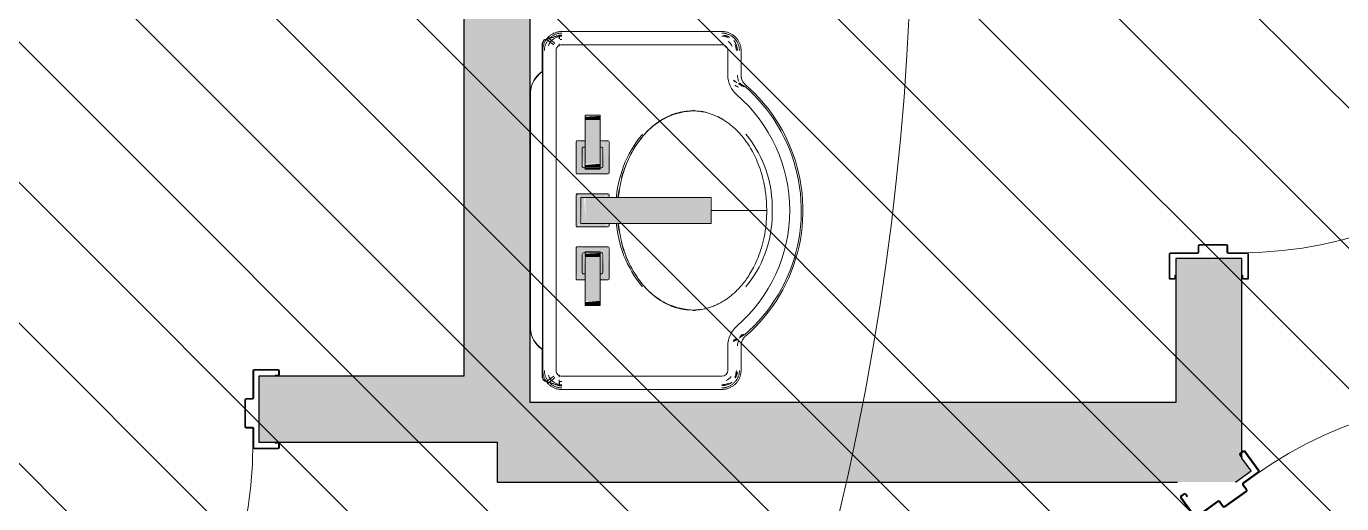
# Model space of a CAD drawing. Header units: inches. Extents: x -356 to 6227, y -17 to 1548.
# Drawn here: x 2186.1 to 2285.4, y 1184.5 to 1220.5 of the extents above; entities that cross this region are included whole.
import ezdxf

# ---------------------------------------------------------------- set-up
doc = ezdxf.new("R2010")
doc.units = ezdxf.units.IN
doc.header["$MEASUREMENT"] = 0
for name, color, linetype, lineweight in [('A-DETL-GENF-1', 8, 'Continuous', 9), ('A-DOOR', 31, 'Continuous', 9), ('A-DOOR-FRAM', 31, 'Continuous', 13), ('A-WALL', 113, 'Continuous', 9), ('A-WALL-1', 113, 'Continuous', 25), ('G-ANNO-TEXT-1', 145, 'Continuous', 9), ('I-WALL', 2, 'Continuous', 9), ('I-WALL-1', 2, 'Continuous', 25), ('P-SANR-FIXT', 6, 'Continuous', 9)]:
    doc.layers.add(name, color=color, linetype=linetype, lineweight=lineweight)

# ---------------------------------------------------------------- blocks, each defined once
blk = doc.blocks.new('Hollow Metal Frame - 2_ 8_W x 6_-8_H-760310-AREA DIAGRAM - 2ND FLOOR - EXISTING')
at = {"layer": 'A-DOOR'}
for p, q in [((-16, -2.5), (-14.875, -2.5)), ((-16, -34.5), (-16, -2.5)), ((-14.875, -2.5), (-14.875, -34.5)), ((-14.875, -34.5), (-16, -34.5))]:
    blk.add_line(p, q, dxfattribs=at)
blk.add_arc((-16, -2.5), 32, 270, 360, dxfattribs=at)
at = {"layer": 'A-DOOR-FRAM'}
for p, q in [((-16.101, 3.001), (-17.899, 3.001)), ((17.899, 3.001), (16.101, 3.001)), ((-18, 2.9), (-18, 2.604)), ((-17.939, 2.604), (-17.939, 2.9)), ((-17.899, 2.94), (-16.101, 2.94)), ((-17.688, 2.564), (-17.899, 2.564)), ((-17.899, 2.503), (-17.688, 2.503)), ((-17.688, 2.503), (-17.688, 2.564)), ((-16.061, 2.9), (-16.061, 0.854)), ((-16, 0.854), (-16, 2.9)), ((16, 2.9), (16, 0.854)), ((16.061, 0.854), (16.061, 2.9)), ((16.101, 2.94), (17.899, 2.94)), ((17.687, 2.564), (17.687, 2.503)), ((17.899, 2.564), (17.687, 2.564)), ((17.687, 2.503), (17.899, 2.503)), ((17.939, 2.9), (17.939, 2.604)), ((18, 2.604), (18, 2.9)), ((-15.476, 0.814), (-15.96, 0.814)), ((-15.96, 0.752), (-15.476, 0.752)), ((-15.436, 0.712), (-15.436, -1.327)), ((-15.375, -1.327), (-15.375, 0.712)), ((15.375, 0.712), (15.375, -1.327)), ((15.436, -1.327), (15.436, 0.712)), ((15.96, 0.814), (15.476, 0.814)), ((15.476, 0.752), (15.96, 0.752)), ((-16.061, -1.468), (-16.061, -2.898)), ((-16, -2.898), (-16, -1.468)), ((-15.476, -1.367), (-15.96, -1.367)), ((-15.96, -1.428), (-15.476, -1.428)), ((15.96, -1.367), (15.476, -1.367)), ((15.476, -1.428), (15.96, -1.428)), ((16, -1.468), (16, -2.898)), ((16.061, -2.898), (16.061, -1.468)), ((-18, -2.601), (-18, -2.898)), ((-17.939, -2.898), (-17.939, -2.601)), ((-17.688, -2.5), (-17.899, -2.5)), ((-17.899, -2.561), (-17.688, -2.561)), ((-16.101, -2.938), (-17.899, -2.938)), ((-17.688, -2.561), (-17.688, -2.5)), ((17.899, -2.938), (16.101, -2.938)), ((17.899, -2.5), (17.687, -2.5)), ((17.687, -2.5), (17.687, -2.561)), ((17.687, -2.561), (17.899, -2.561)), ((17.939, -2.601), (17.939, -2.898)), ((18, -2.898), (18, -2.601)), ((-17.899, -2.999), (-16.101, -2.999)), ((16.101, -2.999), (17.899, -2.999))]:
    blk.add_line(p, q, dxfattribs=at)
for centre, radius, start, end in [((-17.899, 2.9), 0.101, 90, 180), ((-16.101, 2.9), 0.101, 0, 90), ((16.101, 2.9), 0.101, 90, 180), ((17.899, 2.9), 0.101, 360, 90), ((-17.899, 2.604), 0.101, 180, 270), ((-17.899, 2.9), 0.04, 90, 180), ((-17.899, 2.604), 0.04, 180, 270), ((-16.101, 2.9), 0.04, 360, 90), ((16.101, 2.9), 0.04, 90, 180), ((17.899, 2.9), 0.04, 0, 90), ((17.899, 2.604), 0.101, 270, 0), ((17.899, 2.604), 0.04, 270, 360), ((-15.96, 0.854), 0.101, 180, 270), ((-15.96, 0.854), 0.04, 180, 270), ((-15.476, 0.712), 0.101, 0, 90), ((-15.476, 0.712), 0.04, 0, 90), ((15.476, 0.712), 0.101, 90, 180), ((15.476, 0.712), 0.04, 90, 180), ((15.96, 0.854), 0.04, 270, 360), ((15.96, 0.854), 0.101, 270, 360), ((-15.96, -1.468), 0.101, 90, 180), ((-15.96, -1.468), 0.04, 90, 180), ((-15.476, -1.327), 0.04, 270, 360), ((-15.476, -1.327), 0.101, 270, 360), ((15.476, -1.327), 0.101, 180, 270), ((15.476, -1.327), 0.04, 180, 270), ((15.96, -1.468), 0.101, 0, 90), ((15.96, -1.468), 0.04, 0, 90), ((-17.899, -2.601), 0.101, 90, 180), ((-17.899, -2.898), 0.101, 180, 270), ((-17.899, -2.601), 0.04, 90, 180), ((-17.899, -2.898), 0.04, 180, 270), ((-16.101, -2.898), 0.04, 270, 360), ((-16.101, -2.898), 0.101, 270, 360), ((16.101, -2.898), 0.101, 180, 270), ((16.101, -2.898), 0.04, 180, 270), ((17.899, -2.601), 0.101, 0, 90), ((17.899, -2.601), 0.04, 0, 90), ((17.899, -2.898), 0.101, 270, 0), ((17.899, -2.898), 0.04, 270, 0)]:
    blk.add_arc(centre, radius, start, end, dxfattribs=at)
blk = doc.blocks.new('Hollow Metal Frame - 2_-6_W x 6_-8_H-760309-AREA DIAGRAM - 2ND FLOOR - EXISTING')
at = {"layer": 'A-DOOR'}
for p, q in [((-15, -2.5), (-13.875, -2.5)), ((-15, -32.5), (-15, -2.5)), ((-13.875, -2.5), (-13.875, -32.5)), ((-13.875, -32.5), (-15, -32.5))]:
    blk.add_line(p, q, dxfattribs=at)
blk.add_arc((-15, -2.5), 30, 270, 360, dxfattribs=at)
at = {"layer": 'A-DOOR-FRAM'}
for p, q in [((-15.101, 3.001), (-16.899, 3.001)), ((16.899, 3.001), (15.101, 3.001)), ((-17, 2.9), (-17, 2.604)), ((-16.939, 2.604), (-16.939, 2.9)), ((-16.899, 2.94), (-15.101, 2.94)), ((-16.688, 2.564), (-16.899, 2.564)), ((-16.899, 2.503), (-16.688, 2.503)), ((-16.688, 2.503), (-16.688, 2.564)), ((-15.061, 2.9), (-15.061, 0.854)), ((-15, 0.854), (-15, 2.9)), ((15, 2.9), (15, 0.854)), ((15.061, 0.854), (15.061, 2.9)), ((15.101, 2.94), (16.899, 2.94)), ((16.687, 2.564), (16.687, 2.503)), ((16.899, 2.564), (16.687, 2.564)), ((16.687, 2.503), (16.899, 2.503)), ((16.939, 2.9), (16.939, 2.604)), ((17, 2.604), (17, 2.9)), ((-14.476, 0.814), (-14.96, 0.814)), ((-14.96, 0.752), (-14.476, 0.752)), ((-14.436, 0.712), (-14.436, -1.327)), ((-14.375, -1.327), (-14.375, 0.712)), ((14.375, 0.712), (14.375, -1.327)), ((14.436, -1.327), (14.436, 0.712)), ((14.96, 0.814), (14.476, 0.814)), ((14.476, 0.752), (14.96, 0.752)), ((-15.061, -1.468), (-15.061, -2.898)), ((-15, -2.898), (-15, -1.468)), ((-14.476, -1.367), (-14.96, -1.367)), ((-14.96, -1.428), (-14.476, -1.428)), ((14.96, -1.367), (14.476, -1.367)), ((14.476, -1.428), (14.96, -1.428)), ((15, -1.468), (15, -2.898)), ((15.061, -2.898), (15.061, -1.468)), ((-17, -2.601), (-17, -2.898)), ((-16.939, -2.898), (-16.939, -2.601)), ((-16.688, -2.5), (-16.899, -2.5)), ((-16.899, -2.561), (-16.688, -2.561)), ((-15.101, -2.938), (-16.899, -2.938)), ((-16.688, -2.561), (-16.688, -2.5)), ((16.899, -2.938), (15.101, -2.938)), ((16.899, -2.5), (16.687, -2.5)), ((16.687, -2.5), (16.687, -2.561)), ((16.687, -2.561), (16.899, -2.561)), ((16.939, -2.601), (16.939, -2.898)), ((17, -2.898), (17, -2.601)), ((-16.899, -2.999), (-15.101, -2.999)), ((15.101, -2.999), (16.899, -2.999))]:
    blk.add_line(p, q, dxfattribs=at)
for centre, radius, start, end in [((-16.899, 2.9), 0.101, 90, 180), ((-15.101, 2.9), 0.101, 0, 90), ((15.101, 2.9), 0.101, 90, 180), ((16.899, 2.9), 0.101, 360, 90), ((-16.899, 2.604), 0.101, 180, 270), ((-16.899, 2.9), 0.04, 90, 180), ((-16.899, 2.604), 0.04, 180, 270), ((-15.101, 2.9), 0.04, 360, 90), ((15.101, 2.9), 0.04, 90, 180), ((16.899, 2.9), 0.04, 0, 90), ((16.899, 2.604), 0.101, 270, 360), ((16.899, 2.604), 0.04, 270, 360), ((-14.96, 0.854), 0.101, 180, 270), ((-14.96, 0.854), 0.04, 180, 270), ((-14.476, 0.712), 0.101, 0, 90), ((-14.476, 0.712), 0.04, 0, 90), ((14.476, 0.712), 0.101, 90, 180), ((14.476, 0.712), 0.04, 90, 180), ((14.96, 0.854), 0.04, 270, 360), ((14.96, 0.854), 0.101, 270, 360), ((-14.96, -1.468), 0.101, 90, 180), ((-14.96, -1.468), 0.04, 90, 180), ((-14.476, -1.327), 0.04, 270, 360), ((-14.476, -1.327), 0.101, 270, 360), ((14.476, -1.327), 0.101, 180, 270), ((14.476, -1.327), 0.04, 180, 270), ((14.96, -1.468), 0.101, 0, 90), ((14.96, -1.468), 0.04, 0, 90), ((-16.899, -2.601), 0.101, 90, 180), ((-16.899, -2.898), 0.101, 180, 270), ((-16.899, -2.601), 0.04, 90, 180), ((-16.899, -2.898), 0.04, 180, 270), ((-15.101, -2.898), 0.04, 270, 360), ((-15.101, -2.898), 0.101, 270, 360), ((15.101, -2.898), 0.101, 180, 270), ((15.101, -2.898), 0.04, 180, 270), ((16.899, -2.601), 0.101, 0, 90), ((16.899, -2.601), 0.04, 0, 90), ((16.899, -2.898), 0.101, 270, 0), ((16.899, -2.898), 0.04, 270, 360)]:
    blk.add_arc(centre, radius, start, end, dxfattribs=at)
blk = doc.blocks.new('Hollow Metal Frame - 2_-6_W x 6_-8_H-760312-AREA DIAGRAM - 2ND FLOOR - EXISTING')
at = {"layer": 'A-DOOR'}
for p, q in [((-13.875, 32.5), (-15, 32.5)), ((-15, 32.5), (-15, 2.5)), ((-13.875, 2.5), (-13.875, 32.5)), ((-15, 2.5), (-13.875, 2.5))]:
    blk.add_line(p, q, dxfattribs=at)
blk.add_arc((-15, 2.5), 30, 0, 90, dxfattribs=at)
at = {"layer": 'A-DOOR-FRAM'}
for p, q in [((-16.899, 2.999), (-15.101, 2.999)), ((15.101, 2.999), (16.899, 2.999)), ((-17, 2.601), (-17, 2.897)), ((-16.939, 2.897), (-16.939, 2.601)), ((-15.101, 2.937), (-16.899, 2.937)), ((-16.899, 2.561), (-16.688, 2.561)), ((-16.688, 2.5), (-16.899, 2.5)), ((-16.688, 2.561), (-16.688, 2.5)), ((-15.061, 1.468), (-15.061, 2.897)), ((-15, 2.897), (-15, 1.468)), ((15, 1.468), (15, 2.897)), ((15.061, 2.897), (15.061, 1.468)), ((16.899, 2.937), (15.101, 2.937)), ((16.687, 2.561), (16.899, 2.561)), ((16.687, 2.5), (16.687, 2.561)), ((16.899, 2.5), (16.687, 2.5)), ((16.939, 2.601), (16.939, 2.897)), ((17, 2.897), (17, 2.601)), ((-14.96, 1.428), (-14.476, 1.428)), ((-14.476, 1.367), (-14.96, 1.367)), ((-14.436, -0.712), (-14.436, 1.327)), ((-14.375, 1.327), (-14.375, -0.712)), ((14.375, -0.712), (14.375, 1.327)), ((14.436, 1.327), (14.436, -0.712)), ((14.476, 1.428), (14.96, 1.428)), ((14.96, 1.367), (14.476, 1.367)), ((-15.061, -2.9), (-15.061, -0.854)), ((-15, -0.854), (-15, -2.9)), ((-14.96, -0.752), (-14.476, -0.752)), ((-14.476, -0.814), (-14.96, -0.814)), ((14.476, -0.752), (14.96, -0.752)), ((14.96, -0.814), (14.476, -0.814)), ((15, -2.9), (15, -0.854)), ((15.061, -0.854), (15.061, -2.9)), ((-17, -2.9), (-17, -2.604)), ((-16.939, -2.604), (-16.939, -2.9)), ((-16.899, -2.503), (-16.688, -2.503)), ((-16.688, -2.564), (-16.899, -2.564)), ((-16.899, -2.94), (-15.101, -2.94)), ((-16.688, -2.503), (-16.688, -2.564)), ((15.101, -2.94), (16.899, -2.94)), ((16.687, -2.503), (16.899, -2.503)), ((16.687, -2.564), (16.687, -2.503)), ((16.899, -2.564), (16.687, -2.564)), ((16.939, -2.9), (16.939, -2.604)), ((17, -2.604), (17, -2.9)), ((-15.101, -3.001), (-16.899, -3.001)), ((16.899, -3.001), (15.101, -3.001))]:
    blk.add_line(p, q, dxfattribs=at)
for centre, radius, start, end in [((-16.899, 2.897), 0.101, 90, 180), ((-15.101, 2.897), 0.101, 0, 90), ((15.101, 2.897), 0.101, 90, 180), ((16.899, 2.897), 0.101, 360, 90), ((-16.899, 2.601), 0.101, 180, 270), ((-16.899, 2.897), 0.04, 90, 180), ((-16.899, 2.601), 0.04, 180, 270), ((-15.101, 2.897), 0.04, 0, 90), ((15.101, 2.897), 0.04, 90, 180), ((16.899, 2.897), 0.04, 0, 90), ((16.899, 2.601), 0.04, 270, 360), ((16.899, 2.601), 0.101, 270, 360), ((-14.96, 1.468), 0.101, 180, 270), ((-14.96, 1.468), 0.04, 180, 270), ((-14.476, 1.327), 0.101, 0, 90), ((-14.476, 1.327), 0.04, 0, 90), ((14.476, 1.327), 0.101, 90, 180), ((14.476, 1.327), 0.04, 90, 180), ((14.96, 1.468), 0.101, 270, 360), ((14.96, 1.468), 0.04, 270, 360), ((-14.96, -0.854), 0.101, 90, 180), ((-14.96, -0.854), 0.04, 90, 180), ((-14.476, -0.712), 0.101, 270, 360), ((-14.476, -0.712), 0.04, 270, 360), ((14.476, -0.712), 0.101, 180, 270), ((14.476, -0.712), 0.04, 180, 270), ((14.96, -0.854), 0.101, 0, 90), ((14.96, -0.854), 0.04, 0, 90), ((-16.899, -2.604), 0.101, 90, 180), ((-16.899, -2.9), 0.101, 180, 270), ((-16.899, -2.604), 0.04, 90, 180), ((-16.899, -2.9), 0.04, 180, 270), ((-15.101, -2.9), 0.101, 270, 360), ((-15.101, -2.9), 0.04, 270, 0), ((15.101, -2.9), 0.101, 180, 270), ((15.101, -2.9), 0.04, 180, 270), ((16.899, -2.604), 0.101, 0, 90), ((16.899, -2.604), 0.04, 0, 90), ((16.899, -2.9), 0.04, 270, 360), ((16.899, -2.9), 0.101, 270, 0)]:
    blk.add_arc(centre, radius, start, end, dxfattribs=at)
blk = doc.blocks.new('Pedestal_Sink_7089 - Pedestal_Sink_7089-694584-AREA DIAGRAM - 2ND FLOOR - EXISTING')
at = {"layer": 'P-SANR-FIXT'}
for points in [[(-5.576, 4.561), (-5.503, 3.881), (-3.085, 3.955), (-3.144, 6.361), (-5.576, 6.303), (-5.534, 5.681), (-5.111, 5.681), (-5.111, 5.958), (-5.111, 5.998), (-3.656, 5.906), (-3.545, 5.681), (-3.536, 4.245), (-4.995, 4.341), (-5.162, 4.561), (-5.562, 4.561)], [(-5.157, 5.998), (-5.053, 5.906), (-3.487, 5.998)], [(-1.321, 5.754), (-1.321, 5.665), (0.648, 5.754), (0.648, 5.996), (-1.321, 5.907), (-1.321, 5.836)], [(2.827, 5.998), (2.996, 5.906), (4.497, 5.998)], [(-7.461, 4.561), (-7.163, 4.561), (-7.251, 5.681), (-7.461, 5.681)], [(-7.163, 4.561), (-3.848, 4.561), (-3.848, 5.681), (-7.163, 5.681)], [(-3.848, 4.561), (-3.545, 4.561), (-3.602, 5.681), (-3.848, 5.681)], [(-3.494, 4.561), (-3.451, 4.561), (-3.451, 5.681)], [(-1.321, 5.16), (-1.321, -2.93), (0.648, -2.93), (0.648, 5.665), (-1.321, 5.665)], [(2.885, 4.561), (3.188, 4.561), (3.098, 5.681), (2.885, 5.681)], [(3.188, 4.561), (6.503, 4.561), (6.503, 5.681), (3.188, 5.681)], [(6.503, 4.561), (6.801, 4.561), (6.744, 5.681), (6.503, 5.681)], [(-1.321, -3.814), (0.648, -3.747), (0.648, -2.93), (-1.321, -2.93), (-1.321, -3.747)], [(-9.701, -5.29), (-9.525, -5.428), (-9.577, -5.363)]]:
    blk.add_hatch(color=256, dxfattribs=at).paths.add_polyline_path(points, flags=0)
h = blk.add_hatch(color=256, dxfattribs=at)
h.paths.add_polyline_path([(-1.576, 3.955), (-1.321, 4.235), (-1.321, 6.007), (-1.576, 6.303), (-1.576, 5.16)], flags=0)
h.paths.add_polyline_path([(0.648, 6.007), (0.648, 4.235), (0.915, 3.955), (0.915, 6.303)], flags=0)
h.paths.add_polyline_path([(-1.518, 6.361), (-1.321, 6.007), (0.648, 6.007), (0.856, 6.361), (-0.606, 6.361)], flags=0)
h.paths.add_polyline_path([(-1.503, 3.881), (-1.321, 3.911), (-1.321, 4.235)], flags=0)
h.paths.add_polyline_path([(0.648, 4.235), (0.648, 3.881), (0.841, 3.881)], flags=0)
h = blk.add_hatch(color=256, dxfattribs=at)
h.paths.add_polyline_path([(2.425, 3.955), (2.499, 3.881), (4.917, 3.955), (4.822, 4.561), (4.4, 4.466), (4.335, 4.341), (4.335, 4.245), (2.991, 4.341), (2.885, 4.561), (2.978, 5.872), (2.996, 5.906), (2.996, 5.998), (4.393, 5.906), (4.499, 5.681), (4.917, 5.681), (4.822, 6.361), (2.425, 6.303)], flags=0)
h.paths.add_polyline_path([(2.791, 5.681), (2.834, 5.681), (2.791, 4.574)], flags=0)
h = blk.add_hatch(color=256, dxfattribs=at)
h.paths.add_polyline_path([(-5.111, 4.561), (-4.995, 4.341), (-3.602, 4.436), (-3.602, 4.561), (-3.848, 4.561)], flags=0)
h.paths.add_polyline_path([(-5.111, 5.681), (-3.595, 5.791), (-3.656, 5.906), (-5.053, 5.906)], flags=0)
h = blk.add_hatch(color=256, dxfattribs=at)
h.paths.add_polyline_path([(2.876, 5.681), (4.451, 5.681), (4.393, 5.906), (2.942, 5.804), (2.885, 5.698)], flags=0)
h.paths.add_polyline_path([(2.876, 4.561), (3.098, 4.341), (4.335, 4.341), (4.451, 4.561), (2.885, 4.561)], flags=0)
for p, q in [((-9.277, 9.836), (-9.276, 9.813)), ((-9.276, 9.813), (8.603, 9.813)), ((8.604, 9.836), (8.603, 9.813)), ((-13.582, 7.654), (-13.231, 8.733)), ((-13.212, 8.721), (-13.56, 7.65)), ((-13.56, 7.65), (-13.212, 8.721)), ((-13.257, 8.606), (-13.405, 8.496)), ((-13.184, 8.508), (-13.257, 8.606)), ((-13.257, 8.606), (-12.848, 8.052)), ((-13.231, 8.733), (-13.114, 8.85)), ((-13.231, 8.733), (-13.212, 8.721)), ((-13.101, 8.831), (-13.212, 8.721)), ((-13.212, 8.721), (-13.101, 8.831)), ((-13.138, 8.445), (-13.182, 8.506)), ((-13.182, 8.506), (-13.12, 8.42)), ((-13.173, 8.223), (-13.045, 8.319)), ((-13.114, 8.85), (-12.93, 8.929)), ((-13.114, 8.85), (-13.101, 8.831)), ((-12.926, 8.907), (-13.101, 8.831)), ((-13.101, 8.831), (-12.926, 8.907)), ((-12.848, 8.052), (-13.084, 8.373)), ((-12.93, 8.929), (-10.806, 8.929)), ((-12.93, 8.929), (-12.926, 8.907)), ((-12.926, 8.907), (12.256, 8.907)), ((11.734, 8.885), (-12.407, 8.885)), ((10.133, 8.929), (12.261, 8.929)), ((12.261, 8.929), (12.256, 8.907)), ((12.518, 8.786), (12.256, 8.907)), ((12.256, 8.907), (12.518, 8.786)), ((12.261, 8.929), (12.536, 8.802)), ((12.372, 8.318), (12.5, 8.223)), ((12.536, 8.802), (12.518, 8.786)), ((12.887, 7.65), (12.518, 8.786)), ((12.518, 8.786), (12.887, 7.65)), ((12.536, 8.802), (12.909, 7.654)), ((12.732, 8.496), (12.585, 8.605)), ((-13.851, 7.453), (-13.851, -4.647)), ((-13.582, 7.654), (-13.56, 7.65)), ((-13.582, 7.453), (-13.582, 7.654)), ((-13.56, 7.65), (-13.124, 7.65)), ((-13.56, 7.453), (-13.56, 7.65)), ((-13.239, 7.453), (-13.239, 7.599)), ((-12.922, 7.65), (-12.743, 7.65)), ((-12.849, -4.647), (-12.849, 7.453)), ((-12.662, 7.801), (-12.743, 7.74)), ((-12.663, 7.8), (-12.743, 7.74)), ((11.734, 7.884), (-12.407, 7.884)), ((12.071, 7.74), (11.988, 7.802)), ((12.071, 7.74), (11.989, 7.801)), ((12.07, 7.65), (12.249, 7.65)), ((12.177, 7.453), (12.177, -4.647)), ((12.566, 7.565), (12.566, 7.453)), ((12.626, 7.65), (12.887, 7.65)), ((12.909, 7.654), (12.887, 7.65)), ((12.887, 7.65), (12.887, 7.453)), ((12.909, 7.654), (12.909, 7.453)), ((13.178, -4.647), (13.178, 7.453)), ((-5.576, 6.303), (-5.576, 5.681)), ((-3.144, 6.361), (-5.518, 6.361)), ((-3.085, 3.955), (-3.085, 6.303)), ((-1.576, 6.303), (-1.576, 3.955)), ((0.856, 6.361), (-1.518, 6.361)), ((0.648, 6.007), (-1.321, 6.007)), ((-1.321, 5.665), (-1.321, 6.007)), ((0.648, 6.007), (-1.321, 6.007)), ((0.648, 6.007), (0.648, 5.665)), ((0.915, 3.955), (0.915, 6.303)), ((2.425, 6.303), (2.425, 3.955)), ((4.858, 6.361), (2.484, 6.361)), ((4.917, 5.681), (4.917, 6.303)), ((-7.516, 5.681), (-7.516, 4.561)), ((-7.469, 5.681), (-7.516, 5.681)), ((-7.516, 5.681), (-7.163, 5.681)), ((-7.163, 5.681), (-3.848, 5.681)), ((-5.111, 5.848), (-5.111, 5.681)), ((-3.656, 5.906), (-5.053, 5.906)), ((-3.848, 5.681), (-3.494, 5.681)), ((-3.536, 5.681), (-3.536, 5.786)), ((-3.451, 5.681), (-3.536, 5.681)), ((-3.494, 5.681), (-3.451, 5.681)), ((-3.494, 5.681), (-3.494, 4.561)), ((-3.451, 4.561), (-3.451, 5.681)), ((-1.321, -2.93), (-1.321, 5.665)), ((0.648, 5.665), (0.648, -2.93)), ((2.791, 5.681), (2.834, 5.681)), ((2.791, 5.681), (2.791, 4.561)), ((2.834, 5.681), (3.188, 5.681)), ((2.834, 5.681), (2.834, 4.561)), ((2.876, 5.786), (2.876, 5.681)), ((4.393, 5.906), (2.996, 5.906)), ((3.188, 5.681), (6.503, 5.681)), ((4.451, 5.681), (4.451, 5.848)), ((6.503, 5.681), (6.856, 5.681)), ((6.856, 5.681), (6.809, 5.681)), ((6.856, 4.561), (6.856, 5.681)), ((-7.163, 4.561), (-7.516, 4.561)), ((-7.516, 4.561), (-7.469, 4.561)), ((-3.848, 4.561), (-7.163, 4.561)), ((-5.576, 4.561), (-5.576, 3.955)), ((-5.111, 4.561), (-5.111, 4.457)), ((-4.995, 4.341), (-3.651, 4.341)), ((-3.494, 4.561), (-3.848, 4.561)), ((-3.536, 4.456), (-3.536, 4.561)), ((-3.451, 4.561), (-3.494, 4.561)), ((2.834, 4.561), (2.791, 4.561)), ((2.791, 4.561), (2.876, 4.561)), ((3.188, 4.561), (2.834, 4.561)), ((2.876, 4.561), (2.876, 4.456)), ((2.991, 4.341), (4.335, 4.341)), ((6.503, 4.561), (3.188, 4.561)), ((4.451, 4.457), (4.451, 4.561)), ((4.917, 3.955), (4.917, 4.561)), ((6.856, 4.561), (6.503, 4.561)), ((6.809, 4.561), (6.856, 4.561)), ((-5.503, 3.881), (-3.159, 3.881)), ((-1.503, 3.881), (-1.321, 3.881)), ((0.648, 3.881), (0.841, 3.881)), ((2.499, 3.881), (4.843, 3.881)), ((-1.321, -3.835), (-1.321, -2.93)), ((0.648, -2.93), (0.648, -3.835)), ((-1.321, -3.82), (-1.321, -3.835)), ((-1.321, -3.835), (0.648, -3.835)), ((-1.321, -3.835), (0.648, -3.835)), ((-0.336, -3.823), (-0.336, -8.059)), ((0.648, -3.835), (0.648, -3.82)), ((-10.559, -5.089), (-12.407, -5.089)), ((11.734, -5.089), (9.886, -5.089)), ((-12.407, -6.09), (-10.559, -6.09)), ((9.886, -6.09), (11.734, -6.09))]:
    blk.add_line(p, q, dxfattribs=at)
at = {"layer": 'P-SANR-FIXT', "flags": 128}
for points in [[(-13.405, 8.496), (-13.446, 8.455), (-13.485, 8.412), (-13.523, 8.369), (-13.559, 8.323), (-13.592, 8.277), (-13.624, 8.228), (-13.655, 8.179), (-13.683, 8.129), (-13.709, 8.077), (-13.732, 8.025), (-13.754, 7.971), (-13.774, 7.917), (-13.791, 7.862), (-13.807, 7.806), (-13.82, 7.75), (-13.83, 7.693), (-13.839, 7.636), (-13.845, 7.579), (-13.849, 7.521), (-13.85, 7.463), (-13.851, 7.453)], [(-13.324, 8.4), (-13.361, 8.363), (-13.397, 8.324), (-13.431, 8.283), (-13.463, 8.242), (-13.494, 8.199), (-13.523, 8.155), (-13.55, 8.11), (-13.576, 8.063), (-13.599, 8.016), (-13.621, 7.968), (-13.64, 7.919), (-13.658, 7.87), (-13.674, 7.819), (-13.687, 7.768), (-13.699, 7.717), (-13.708, 7.665), (-13.716, 7.613), (-13.721, 7.56), (-13.724, 7.508), (-13.726, 7.455), (-13.726, 7.453)], [(-12.407, 8.885), (-12.465, 8.884), (-12.522, 8.881), (-12.579, 8.875), (-12.635, 8.867), (-12.692, 8.857), (-12.748, 8.844), (-12.803, 8.829), (-12.858, 8.812), (-12.912, 8.793), (-12.965, 8.772), (-13.017, 8.749), (-13.069, 8.723), (-13.119, 8.696), (-13.168, 8.666), (-13.216, 8.635), (-13.257, 8.606)], [(-12.407, 8.76), (-12.46, 8.759), (-12.512, 8.756), (-12.564, 8.751), (-12.616, 8.743), (-12.667, 8.734), (-12.718, 8.723), (-12.769, 8.709), (-12.818, 8.694), (-12.868, 8.676), (-12.916, 8.657), (-12.964, 8.636), (-13.011, 8.612), (-13.057, 8.587), (-13.102, 8.561), (-13.145, 8.532), (-13.182, 8.506)], [(12.585, 8.605), (12.539, 8.638), (12.491, 8.669), (12.441, 8.698), (12.391, 8.726), (12.34, 8.751), (12.287, 8.774), (12.234, 8.795), (12.18, 8.814), (12.125, 8.831), (12.07, 8.845), (12.014, 8.858), (11.957, 8.868), (11.901, 8.875), (11.844, 8.881), (11.786, 8.884), (11.734, 8.885)], [(12.511, 8.505), (12.468, 8.535), (12.424, 8.563), (12.379, 8.59), (12.333, 8.615), (12.286, 8.638), (12.239, 8.659), (12.19, 8.678), (12.141, 8.695), (12.091, 8.711), (12.04, 8.724), (11.989, 8.735), (11.938, 8.744), (11.886, 8.751), (11.834, 8.756), (11.781, 8.759), (11.734, 8.76)], [(12.585, 8.605), (12.575, 8.591), (12.545, 8.55), (12.496, 8.484), (12.431, 8.397), (12.353, 8.292), (12.266, 8.175), (12.174, 8.052)], [(12.174, 8.052), (12.249, 8.153), (12.32, 8.249), (12.384, 8.334), (12.437, 8.406), (12.478, 8.46), (12.502, 8.493), (12.511, 8.505)], [(12.511, 8.505), (12.495, 8.483), (12.448, 8.42), (12.372, 8.318)], [(12.372, 8.318), (12.399, 8.354), (12.425, 8.389)], [(12.425, 8.389), (12.512, 8.507), (12.567, 8.58), (12.585, 8.605)], [(12.5, 8.223), (12.507, 8.232), (12.515, 8.24), (12.522, 8.249), (12.529, 8.257), (12.536, 8.265), (12.544, 8.274), (12.551, 8.282), (12.558, 8.291)], [(13.053, 7.453), (13.052, 7.506), (13.048, 7.558), (13.043, 7.611), (13.036, 7.663), (13.026, 7.715), (13.015, 7.766), (13.001, 7.817), (12.986, 7.868), (12.968, 7.917), (12.948, 7.966), (12.927, 8.014), (12.904, 8.062), (12.878, 8.108), (12.851, 8.153), (12.822, 8.197), (12.792, 8.24), (12.759, 8.282), (12.725, 8.322), (12.69, 8.361), (12.653, 8.399), (12.651, 8.4)], [(13.178, 7.453), (13.176, 7.511), (13.173, 7.568), (13.167, 7.626), (13.159, 7.683), (13.149, 7.74), (13.136, 7.796), (13.121, 7.852), (13.104, 7.907), (13.085, 7.961), (13.064, 8.015), (13.04, 8.068), (13.014, 8.119), (12.987, 8.17), (12.957, 8.22), (12.925, 8.268), (12.892, 8.315), (12.857, 8.36), (12.819, 8.405), (12.78, 8.447), (12.74, 8.488), (12.732, 8.496)], [(-6.09, 1.363), (-5.823, 1.577), (-5.549, 1.78), (-5.266, 1.972), (-4.976, 2.152), (-4.679, 2.321), (-4.375, 2.477), (-4.066, 2.622), (-3.751, 2.753), (-3.431, 2.873), (-3.106, 2.979), (-2.777, 3.072), (-2.445, 3.152), (-2.11, 3.218), (-1.773, 3.271), (-1.434, 3.311), (-1.321, 3.32)], [(0.687, 3.318), (1.027, 3.281), (1.365, 3.231), (1.7, 3.167), (2.033, 3.09), (2.362, 3), (2.688, 2.897), (3.009, 2.78), (3.325, 2.651), (3.636, 2.51), (3.941, 2.356), (4.239, 2.19), (4.531, 2.012), (4.815, 1.823), (5.092, 1.622), (5.36, 1.411), (5.417, 1.363)], [(-13.851, -4.647), (-13.849, -4.704), (-13.846, -4.762), (-13.84, -4.82), (-13.832, -4.877), (-13.822, -4.934), (-13.809, -4.99), (-13.794, -5.046), (-13.777, -5.101), (-13.758, -5.155), (-13.737, -5.209), (-13.713, -5.262), (-13.687, -5.313), (-13.66, -5.364), (-13.63, -5.413), (-13.598, -5.462), (-13.565, -5.509), (-13.529, -5.554), (-13.492, -5.598), (-13.453, -5.641), (-13.413, -5.682), (-13.371, -5.721), (-13.327, -5.759), (-13.282, -5.795), (-13.235, -5.829), (-13.187, -5.861), (-13.138, -5.891), (-13.088, -5.92), (-13.036, -5.946), (-12.984, -5.97), (-12.93, -5.992), (-12.876, -6.012), (-12.821, -6.029), (-12.765, -6.045), (-12.709, -6.058), (-12.653, -6.069), (-12.596, -6.078), (-12.538, -6.084), (-12.481, -6.088), (-12.423, -6.09), (-12.407, -6.09)], [(-13.726, -4.647), (-13.724, -4.699), (-13.721, -4.752), (-13.716, -4.805), (-13.709, -4.857), (-13.699, -4.909), (-13.688, -4.96), (-13.674, -5.011), (-13.659, -5.061), (-13.641, -5.111), (-13.621, -5.16), (-13.6, -5.208), (-13.577, -5.256), (-13.551, -5.302), (-13.524, -5.347), (-13.495, -5.391), (-13.465, -5.434), (-13.432, -5.476), (-13.398, -5.516), (-13.363, -5.555), (-13.326, -5.592), (-13.287, -5.628), (-13.247, -5.663), (-13.206, -5.696), (-13.163, -5.727), (-13.12, -5.756), (-13.075, -5.784), (-13.029, -5.809), (-12.982, -5.833), (-12.934, -5.855), (-12.885, -5.875), (-12.835, -5.894), (-12.785, -5.91), (-12.734, -5.924), (-12.683, -5.936), (-12.631, -5.946), (-12.579, -5.954), (-12.527, -5.96), (-12.474, -5.963), (-12.422, -5.965), (-12.407, -5.965)], [(11.734, -5.965), (11.787, -5.964), (11.84, -5.961), (11.892, -5.956), (11.944, -5.948), (11.996, -5.939), (12.048, -5.927), (12.099, -5.914), (12.149, -5.898), (12.199, -5.881), (12.248, -5.861), (12.296, -5.839), (12.343, -5.816), (12.389, -5.791), (12.435, -5.764), (12.479, -5.735), (12.522, -5.704), (12.563, -5.672), (12.604, -5.638), (12.642, -5.602), (12.68, -5.565), (12.716, -5.527), (12.75, -5.487), (12.783, -5.445), (12.814, -5.403), (12.844, -5.359), (12.871, -5.314), (12.897, -5.268), (12.921, -5.221), (12.943, -5.173), (12.963, -5.124), (12.981, -5.075), (12.997, -5.025), (13.011, -4.974), (13.023, -4.923), (13.033, -4.871), (13.041, -4.819), (13.047, -4.766), (13.051, -4.714), (13.052, -4.661), (13.053, -4.647)], [(11.734, -6.09), (11.792, -6.089), (11.85, -6.085), (11.907, -6.08), (11.964, -6.072), (12.021, -6.061), (12.077, -6.049), (12.133, -6.034), (12.188, -6.017), (12.243, -5.997), (12.296, -5.976), (12.349, -5.953), (12.401, -5.927), (12.451, -5.899), (12.501, -5.87), (12.549, -5.838), (12.596, -5.804), (12.642, -5.769), (12.686, -5.732), (12.729, -5.693), (12.77, -5.652), (12.809, -5.61), (12.847, -5.566), (12.883, -5.521), (12.917, -5.474), (12.949, -5.427), (12.979, -5.377), (13.007, -5.327), (13.033, -5.276), (13.057, -5.223), (13.079, -5.17), (13.099, -5.116), (13.117, -5.061), (13.132, -5.005), (13.146, -4.949), (13.157, -4.892), (13.165, -4.835), (13.172, -4.778), (13.176, -4.72), (13.177, -4.662), (13.178, -4.647)], [(-10.559, -6.09), (-10.52, -6.091), (-10.481, -6.093), (-10.443, -6.097), (-10.404, -6.102), (-10.366, -6.109), (-10.328, -6.118), (-10.29, -6.128), (-10.253, -6.139), (-10.217, -6.152), (-10.181, -6.167), (-10.145, -6.182), (-10.11, -6.2), (-10.076, -6.218), (-10.043, -6.238), (-10.011, -6.26), (-9.979, -6.282), (-9.948, -6.306), (-9.919, -6.331), (-9.89, -6.357), (-9.862, -6.384), (-9.836, -6.413), (-9.825, -6.426)], [(-9.825, -6.426), (-9.489, -6.798), (-9.138, -7.158), (-8.773, -7.502), (-8.395, -7.832), (-8.004, -8.147), (-7.601, -8.446), (-7.186, -8.728), (-6.76, -8.993), (-6.323, -9.242), (-5.878, -9.472), (-5.423, -9.685), (-4.96, -9.879), (-4.49, -10.055), (-4.013, -10.211), (-3.531, -10.349), (-3.043, -10.467), (-2.551, -10.565), (-2.055, -10.644), (-1.556, -10.702), (-1.056, -10.741), (-0.554, -10.76), (-0.053, -10.759), (0.449, -10.737), (0.949, -10.696), (1.447, -10.634), (1.943, -10.553), (2.434, -10.452), (2.921, -10.332), (3.403, -10.192), (3.879, -10.033), (4.349, -9.854), (4.81, -9.658), (5.264, -9.443), (5.708, -9.21), (6.143, -8.959), (6.568, -8.692), (6.981, -8.407), (7.383, -8.106), (7.773, -7.79), (8.149, -7.458), (8.512, -7.111), (8.861, -6.75), (9.152, -6.426)], [(-9.73, -6.344), (-9.397, -6.713), (-9.05, -7.068), (-8.689, -7.41), (-8.315, -7.736), (-7.928, -8.048), (-7.528, -8.344), (-7.117, -8.623), (-6.696, -8.886), (-6.264, -9.132), (-5.823, -9.36), (-5.372, -9.57), (-4.914, -9.763), (-4.449, -9.937), (-3.977, -10.092), (-3.499, -10.228), (-3.016, -10.345), (-2.528, -10.442), (-2.038, -10.52), (-1.544, -10.578), (-1.049, -10.616), (-0.552, -10.635), (-0.055, -10.634), (0.441, -10.613), (0.936, -10.572), (1.429, -10.511), (1.92, -10.43), (2.407, -10.33), (2.889, -10.211), (3.366, -10.072), (3.837, -9.915), (4.302, -9.739), (4.759, -9.544), (5.208, -9.331), (5.648, -9.1), (6.079, -8.852), (6.499, -8.587), (6.909, -8.306), (7.306, -8.008), (7.692, -7.694), (8.065, -7.366), (8.424, -7.022), (8.769, -6.665), (9.057, -6.344)], [(-0.336, -8.435), (-0.678, -8.439), (-1.019, -8.43), (-1.36, -8.407), (-1.7, -8.37), (-2.038, -8.32), (-2.373, -8.256), (-2.706, -8.179), (-3.035, -8.089), (-3.361, -7.985), (-3.682, -7.869), (-3.998, -7.74), (-4.309, -7.598), (-4.614, -7.444), (-4.912, -7.278), (-5.204, -7.101), (-5.488, -6.911), (-5.765, -6.711), (-6.033, -6.499), (-6.09, -6.452)], [(5.417, -6.452), (5.15, -6.666), (4.876, -6.869), (4.593, -7.061), (4.303, -7.241), (4.006, -7.409), (3.702, -7.566), (3.393, -7.71), (3.078, -7.842), (2.758, -7.961), (2.433, -8.067), (2.105, -8.161), (1.772, -8.24), (1.437, -8.307), (1.1, -8.36), (0.761, -8.4), (0.42, -8.426), (0.079, -8.438), (-0.263, -8.437), (-0.336, -8.435)], [(9.152, -6.426), (9.178, -6.397), (9.205, -6.369), (9.233, -6.342), (9.262, -6.317), (9.293, -6.292), (9.324, -6.269), (9.356, -6.247), (9.389, -6.227), (9.423, -6.208), (9.457, -6.19), (9.492, -6.173), (9.528, -6.158), (9.564, -6.145), (9.601, -6.133), (9.639, -6.122), (9.676, -6.113), (9.714, -6.105), (9.753, -6.099), (9.791, -6.095), (9.83, -6.092), (9.869, -6.09), (9.886, -6.09)]]:
    blk.add_lwpolyline(points, dxfattribs=at)
at = {"layer": 'P-SANR-FIXT'}
for centre, radius, start, end in [((-9.101, 7.754), 2.089, 94.82263, 145.39474), ((-9.101, 7.754), 2.089, 94.82263, 144.88457), ((-9.101, 7.754), 2.067, 94.84879, 144.46717), ((8.428, 7.754), 2.067, 35.53283, 85.15121), ((8.428, 7.754), 2.089, 34.60526, 85.17737), ((8.428, 7.754), 2.089, 35.11543, 85.17737), ((-12.407, 7.453), 1.086, 134.83392, 180), ((-12.407, 7.453), 1.075, 109.8566, 126.36828), ((11.734, 7.453), 1.075, 53.60034, 69.92189), ((11.734, 7.453), 1.086, 0, 45.16608), ((-12.407, 7.453), 1.175, 157.25961, 163.03157), ((-12.407, 7.453), 0.442, 139.49461, 180), ((-12.407, 7.453), 0.442, 139.49461, 180), ((-12.407, 7.453), 0.431, 90, 126.36828), ((-12.407, 7.453), 0.431, 90, 126.23186), ((11.734, 7.453), 0.431, 53.76814, 90), ((11.734, 7.453), 0.431, 53.97116, 90), ((11.734, 7.453), 0.442, 0, 40.50539), ((11.734, 7.453), 0.442, 360, 40.50539), ((11.734, 7.453), 1.175, 16.9684, 22.74039), ((-5.518, 6.303), 0.0586, 90, 180), ((-3.144, 6.303), 0.0586, 0, 90), ((-1.518, 6.303), 0.0586, 90, 180), ((-1.518, 6.303), 0.0586, 90, 180), ((-1.481, 6.266), 0.0332, 150, 165), ((0.819, 6.266), 0.0332, 15, 30), ((0.856, 6.303), 0.0586, 360, 90), ((0.856, 6.303), 0.0586, 360, 90), ((2.484, 6.303), 0.0586, 90, 180), ((4.858, 6.303), 0.0586, 0, 90), ((-5.053, 5.848), 0.0582, 90, 180), ((-3.656, 5.786), 0.12, 0, 90), ((2.996, 5.786), 0.12, 90, 180), ((4.393, 5.848), 0.0582, 0, 90), ((-4.995, 4.457), 0.116, 180, 270), ((-3.651, 4.456), 0.115, 270, 0), ((-1.443, 4.015), 0.0709, 210, 225), ((0.781, 4.015), 0.0709, 315, 330), ((2.991, 4.456), 0.115, 180, 270), ((4.335, 4.457), 0.116, 270, 360), ((-5.503, 3.955), 0.0737, 180, 270), ((-3.159, 3.955), 0.0737, 270, 360), ((-0.614, -5.188), 8.414, 94.85852, 98.85688), ((-1.503, 3.955), 0.0737, 180, 270), ((-1.503, 3.955), 0.0737, 180, 270), ((-0.059, -5.188), 8.414, 81.14312, 85.14148), ((0.841, 3.955), 0.0737, 270, 360), ((0.841, 3.955), 0.0737, 270, 360), ((2.499, 3.955), 0.0737, 180, 270), ((4.843, 3.955), 0.0737, 270, 360), ((-0.614, -5.188), 8.414, 117.29731, 128.44587), ((-0.614, -5.188), 8.414, 104.67265, 115.30627), ((-0.059, -5.188), 8.414, 64.69373, 74.98213), ((-0.059, -5.188), 8.414, 51.33383, 62.70269), ((-2.705, -2.687), 5.154, 131.49538, 178.41647), ((2.032, -2.687), 5.154, 1.58353, 48.50462), ((-3.298, -1.739), 4.656, 189.13204, 193.86269), ((-2.705, -2.402), 5.154, 181.58353, 191.24753), ((2.032, -2.402), 5.154, 348.74594, 358.41647), ((2.625, -1.739), 4.656, 346.13731, 351.30553), ((-12.407, -4.647), 1.175, 180, 220.06911), ((-12.407, -4.647), 1.175, 180, 220.0609), ((-12.407, -4.647), 1.153, 180, 210), ((-12.407, -4.647), 1.086, 180, 205.71184), ((-12.407, -4.647), 0.832, 201.93228, 236.35396), ((-12.407, -4.647), 0.832, 201.93228, 236.35396), ((-12.407, -4.647), 0.442, 180, 270), ((2.625, -1.739), 4.909, 322.75072, 324.44609), ((2.625, -1.739), 4.884, 324.65821, 327.59274), ((11.734, -4.647), 0.442, 270, 0), ((11.734, -4.647), 1.086, 332.32118, 345.82562), ((11.734, -4.647), 1.153, 330.53178, 353.98754), ((11.734, -4.647), 1.175, 330.05652, 351.67471), ((11.734, -4.647), 1.175, 330.05773, 351.68059), ((11.734, -4.647), 1.086, 347.27899, 0), ((-12.407, -4.647), 1.175, 240.05652, 261.67471), ((-12.407, -4.647), 1.175, 240.05773, 261.68059), ((-12.407, -4.647), 1.153, 240.53178, 263.98754), ((-12.407, -4.647), 1.086, 242.32118, 255.82562), ((-12.407, -4.647), 1.086, 257.27899, 270), ((-10.559, -7.061), 1.972, 40.87634, 90), ((-10.559, -7.061), 1.972, 40.87634, 90), ((-10.559, -7.061), 1.239, 68.98505, 90), ((-3.298, -1.739), 7.892, 208.43335, 210.78208), ((-3.298, -1.739), 7.87, 208.57343, 211.01171), ((-3.298, -1.739), 7.842, 208.7473, 210.97224), ((-3.298, -1.739), 7.811, 208.94478, 211.09782), ((-0.336, 1.786), 11.547, 220.87634, 319.12366), ((9.886, -7.061), 1.972, 90, 139.12366), ((9.886, -7.061), 1.972, 90, 139.12366), ((2.625, -1.739), 7.574, 326.81716, 328.9618), ((2.625, -1.739), 7.811, 326.74322, 327.88893), ((2.625, -1.739), 7.811, 328.83959, 331.05752), ((2.625, -1.739), 7.842, 330.01953, 331.25482), ((9.886, -7.061), 1.239, 90, 111.30418), ((11.734, -4.647), 1.175, 270, 310.06911), ((11.734, -4.647), 1.175, 270, 310.0609), ((11.734, -4.647), 1.086, 270, 295.71184), ((11.734, -4.647), 1.153, 270, 300), ((11.734, -4.647), 0.832, 291.93228, 326.35396), ((11.734, -4.647), 0.832, 291.93228, 326.35396), ((-10.559, -7.061), 1.239, 46.83342, 62.18051), ((-3.298, -1.739), 7.892, 212.79249, 215.58067), ((-3.298, -1.739), 7.87, 213.01651, 215.56556), ((-3.298, -1.739), 7.842, 214.02219, 215.5468), ((-3.298, -1.739), 7.811, 214.01963, 214.63237), ((2.625, -1.739), 7.842, 324.45367, 327.00776), ((2.625, -1.739), 7.87, 324.43492, 326.07316), ((9.886, -7.061), 1.239, 118.10871, 133.16658), ((2.625, -1.739), 7.892, 324.41981, 327.18653)]:
    blk.add_arc(centre, radius, start, end, dxfattribs=at)
blk.add_ellipse((37.031, 48.439), major_axis=(51.643, 38.42), ratio=0.707107, start_param=3.190184, end_param=3.19213, dxfattribs=at)
for points in [[(-9.276, 9.813), (-9.275, 9.802), (-9.275, 9.792), (-9.275, 9.784)], [(8.603, 9.813), (8.602, 9.802), (8.602, 9.792), (8.602, 9.784)], [(-13.326, 8.402), (-13.352, 8.432), (-13.392, 8.48), (-13.405, 8.496), (-13.405, 8.496)], [(-13.324, 8.4), (-13.324, 8.4), (-13.313, 8.386), (-13.261, 8.325), (-13.205, 8.261), (-13.173, 8.223)], [(-13.1, 8.829), (-13.104, 8.835), (-13.108, 8.842), (-13.114, 8.85)], [(12.732, 8.496), (12.732, 8.496), (12.691, 8.446), (12.519, 8.245), (12.362, 8.063), (12.281, 7.973)], [(12.467, 8.185), (12.523, 8.25), (12.617, 8.36), (12.651, 8.4), (12.651, 8.4)], [(12.651, 8.4), (12.651, 8.4), (12.64, 8.386), (12.588, 8.325), (12.532, 8.261), (12.5, 8.223)], [(12.653, 8.402), (12.679, 8.432), (12.719, 8.48), (12.732, 8.496), (12.732, 8.496)], [(-13.56, 7.65), (-13.549, 7.648), (-13.529, 7.645), (-13.51, 7.642), (-13.505, 7.641), (-13.504, 7.641)], [(-13.504, 7.641), (-13.498, 7.64), (-13.485, 7.638), (-13.468, 7.636), (-13.458, 7.634)], [(-13.458, 7.634), (-13.456, 7.634), (-13.433, 7.63), (-13.35, 7.617), (-13.276, 7.605), (-13.239, 7.599)], [(12.831, 7.641), (12.826, 7.64), (12.812, 7.638), (12.795, 7.636), (12.785, 7.634)], [(12.887, 7.65), (12.876, 7.648), (12.856, 7.645), (12.837, 7.642), (12.832, 7.641), (12.831, 7.641)]]:
    blk.add_open_spline(points, degree=3, dxfattribs=at)
for points, knots in [([(-13.405, 8.496), (-13.405, 8.496), (-13.375, 8.459), (-13.257, 8.321), (-13.107, 8.146), (-13.005, 8.03), (-12.954, 7.973)], [0, 0, 0, 0, 0.285714, 0.571429, 0.785714, 1, 1, 1, 1]), ([(-12.954, 7.973), (-13.01, 8.036), (-13.121, 8.163), (-13.243, 8.304), (-13.31, 8.384), (-13.324, 8.4), (-13.324, 8.4)], [0, 0, 0, 0, 0.285714, 0.571429, 0.785714, 1, 1, 1, 1]), ([(12.785, 7.634), (12.783, 7.634), (12.76, 7.63), (12.691, 7.619), (12.639, 7.611), (12.621, 7.608)], [0, 0, 0, 0, 0.3333333, 0.6666667, 0.8333333, 0.8333333, 0.8333333, 0.8333333]), ([(-6.299, 1.012), (-6.079, 1.21), (-5.621, 1.621), (-4.82, 2.127), (-3.962, 2.539), (-3.109, 2.836), (-2.318, 3.032), (-1.729, 3.127), (-1.406, 3.164), (-1.322, 3.173)], [-1.685697, -1.685697, -1.685697, -1.685697, -1.456923, -1.207935, -0.952955, -0.718609, -0.508349, -0.320864, -0.255572, -0.255572, -0.255572, -0.255572]), ([(0.649, 3.173), (0.733, 3.164), (1.056, 3.127), (1.645, 3.032), (2.436, 2.836), (3.289, 2.539), (4.147, 2.127), (4.948, 1.621), (5.407, 1.21), (5.626, 1.012)], [-1.430124, -1.430124, -1.430124, -1.430124, -1.364833, -1.177347, -0.967088, -0.732742, -0.477762, -0.228773, 0, 0, 0, 0]), ([(-7.856, -2.544), (-7.854, -2.344), (-7.849, -1.942), (-7.732, -1.338), (-7.529, -0.734), (-7.225, -0.132), (-6.819, 0.467), (-6.476, 0.826), (-6.299, 1.012)], [-1.034118, -1.034118, -1.034118, -1.034118, -0.878914, -0.722225, -0.558873, -0.385461, -0.199326, 0, 0, 0, 0]), ([(5.626, 1.012), (5.803, 0.826), (6.146, 0.467), (6.552, -0.132), (6.856, -0.734), (7.059, -1.338), (7.176, -1.942), (7.181, -2.344), (7.183, -2.544)], [-1.034118, -1.034118, -1.034118, -1.034118, -0.834791, -0.648656, -0.475245, -0.311893, -0.155203, 0, 0, 0, 0]), ([(-0.337, -8.032), (-0.694, -8.021), (-1.369, -8), (-2.314, -7.848), (-3.139, -7.641), (-3.856, -7.391), (-4.478, -7.116), (-5.015, -6.825), (-5.478, -6.527), (-5.874, -6.228), (-6.213, -5.933), (-6.5, -5.646), (-6.744, -5.37), (-6.949, -5.105), (-7.121, -4.853), (-7.269, -4.607), (-7.403, -4.355), (-7.528, -4.078), (-7.645, -3.763), (-7.748, -3.403), (-7.829, -2.992), (-7.847, -2.699), (-7.856, -2.544)], [-2.652104, -2.652104, -2.652104, -2.652104, -2.374428, -2.128551, -1.909941, -1.714648, -1.539479, -1.382313, -1.240742, -1.11272, -0.997029, -0.892475, -0.797427, -0.710962, -0.632736, -0.560293, -0.488225, -0.410954, -0.324633, -0.227742, -0.120163, 0, 0, 0, 0]), ([(7.183, -2.544), (7.173, -2.707), (7.154, -3.013), (7.066, -3.442), (6.956, -3.815), (6.83, -4.138), (6.696, -4.423), (6.552, -4.685), (6.388, -4.945), (6.193, -5.216), (5.96, -5.5), (5.681, -5.797), (5.349, -6.105), (4.957, -6.418), (4.495, -6.733), (3.953, -7.042), (3.32, -7.337), (2.584, -7.606), (1.731, -7.83), (0.745, -7.997), (0.039, -8.02), (-0.337, -8.032)], [-2.652105, -2.652105, -2.652105, -2.652105, -2.525971, -2.413684, -2.313142, -2.224153, -2.144515, -2.069202, -1.991511, -1.905836, -1.810716, -1.705942, -1.589595, -1.460052, -1.316133, -1.155737, -0.976005, -0.774576, -0.547904, -0.291506, 0, 0, 0, 0])]:
    blk.add_open_spline(points, degree=3, knots=knots, dxfattribs=at)

msp = doc.modelspace()

# ---------------------------------------------------------------- hatches: boundary and pattern name
at = {"layer": 'A-DETL-GENF-1'}
h = msp.add_hatch(dxfattribs=at)
h.set_pattern_fill('FP_5', color=256, style=0, pattern_type=2)
h.set_pattern_definition([(135, (1877.5226, 0), (-5.3033, -5.3033), [])])
h.paths.add_polyline_path([(1951.29, 1015.238), (2433.29, 1015.238), (2433.29, 1258.363), (2455.79, 1258.363), (2455.79, 1281.613), (1951.29, 1281.613), (1951.29, 1076.076)], flags=0)
at = {"layer": 'A-WALL'}
msp.add_hatch(color=256, dxfattribs=at).paths.add_polyline_path([(2253.392, 1186.11), (2277.431, 1186.11), (2278.584, 1186.971), (2274.877, 1192.11), (2221.661, 1192.11), (2221.661, 1186.11), (2245.837, 1186.11)], flags=0)
at = {"layer": 'I-WALL'}
msp.add_hatch(color=256, dxfattribs=at).paths.add_polyline_path([(2224.161, 1192.11), (2224.161, 1276.613), (2219.161, 1276.613), (2219.161, 1194.11), (2221.661, 1194.11), (2221.661, 1192.11), (2223.17, 1192.11)], flags=0)
h = msp.add_hatch(color=256, dxfattribs=at)
h.paths.add_polyline_path([(2277.911, 1187.903), (2277.911, 1202.988), (2272.911, 1202.988), (2272.911, 1192.11), (2274.877, 1192.11)], flags=0)
h.paths.add_polyline_path([(2277.911, 1233.863), (2277.911, 1240.863), (2272.911, 1240.863), (2272.911, 1233.863)], flags=0)
h = msp.add_hatch(color=256, dxfattribs=at)
h.paths.add_polyline_path([(2033.29, 1189.11), (2095.415, 1189.11), (2095.415, 1194.11), (2033.29, 1194.11)], flags=0)
h.paths.add_polyline_path([(2128.29, 1189.11), (2170.79, 1189.11), (2170.79, 1194.11), (2128.29, 1194.11)], flags=0)
h.paths.add_polyline_path([(2203.665, 1189.11), (2221.661, 1189.11), (2221.661, 1194.11), (2203.665, 1194.11)], flags=0)

# ---------------------------------------------------------------- linework, layer by layer
at = {"layer": 'A-WALL-1'}
for p, q in [((2272.911, 1192.11), (2224.161, 1192.11)), ((2221.661, 1189.11), (2221.661, 1186.11)), ((2278.598, 1186.952), (2277.911, 1187.903)), ((2221.661, 1186.11), (2273.04, 1186.11)), ((2277.431, 1186.11), (2278.598, 1186.952))]:
    msp.add_line(p, q, dxfattribs=at)
at = {"layer": 'G-ANNO-TEXT-1'}
msp.add_arc((2050.472, 1230.558), 202.507, 333.77699, 90, dxfattribs=at)
at = {"layer": 'I-WALL-1'}
for p, q in [((2219.161, 1276.613), (2219.161, 1194.11)), ((2224.161, 1192.11), (2224.161, 1276.613)), ((2277.911, 1202.988), (2272.911, 1202.988)), ((2272.911, 1202.988), (2272.911, 1192.11)), ((2277.911, 1187.903), (2277.911, 1202.988)), ((2219.161, 1194.11), (2203.665, 1194.11)), ((2203.665, 1194.11), (2203.665, 1189.11)), ((2203.665, 1189.11), (2221.661, 1189.11))]:
    msp.add_line(p, q, dxfattribs=at)

# ---------------------------------------------------------------- block references
at = {"layer": 'A-DOOR'}
for name, p, rotation in [('Hollow Metal Frame - 2_-6_W x 6_-8_H-760312-AREA DIAGRAM - 2ND FLOOR - EXISTING', (2275.411, 1218.425), 270.0000000000001), ('Hollow Metal Frame - 2_-6_W x 6_-8_H-760309-AREA DIAGRAM - 2ND FLOOR - EXISTING', (2285.601, 1172.969), 125.8035709046122)]:
    msp.add_blockref(name, p, dxfattribs=dict(at, rotation=rotation))
msp.add_blockref('Hollow Metal Frame - 2_ 8_W x 6_-8_H-760310-AREA DIAGRAM - 2ND FLOOR - EXISTING', (2187.227, 1191.61), dxfattribs=at)
at = {"layer": 'P-SANR-FIXT', "rotation": 90.00000000000031}
msp.add_blockref('Pedestal_Sink_7089 - Pedestal_Sink_7089-694584-AREA DIAGRAM - 2ND FLOOR - EXISTING', (2233.997, 1206.949), dxfattribs=at)

doc.saveas('drawing.dxf')
